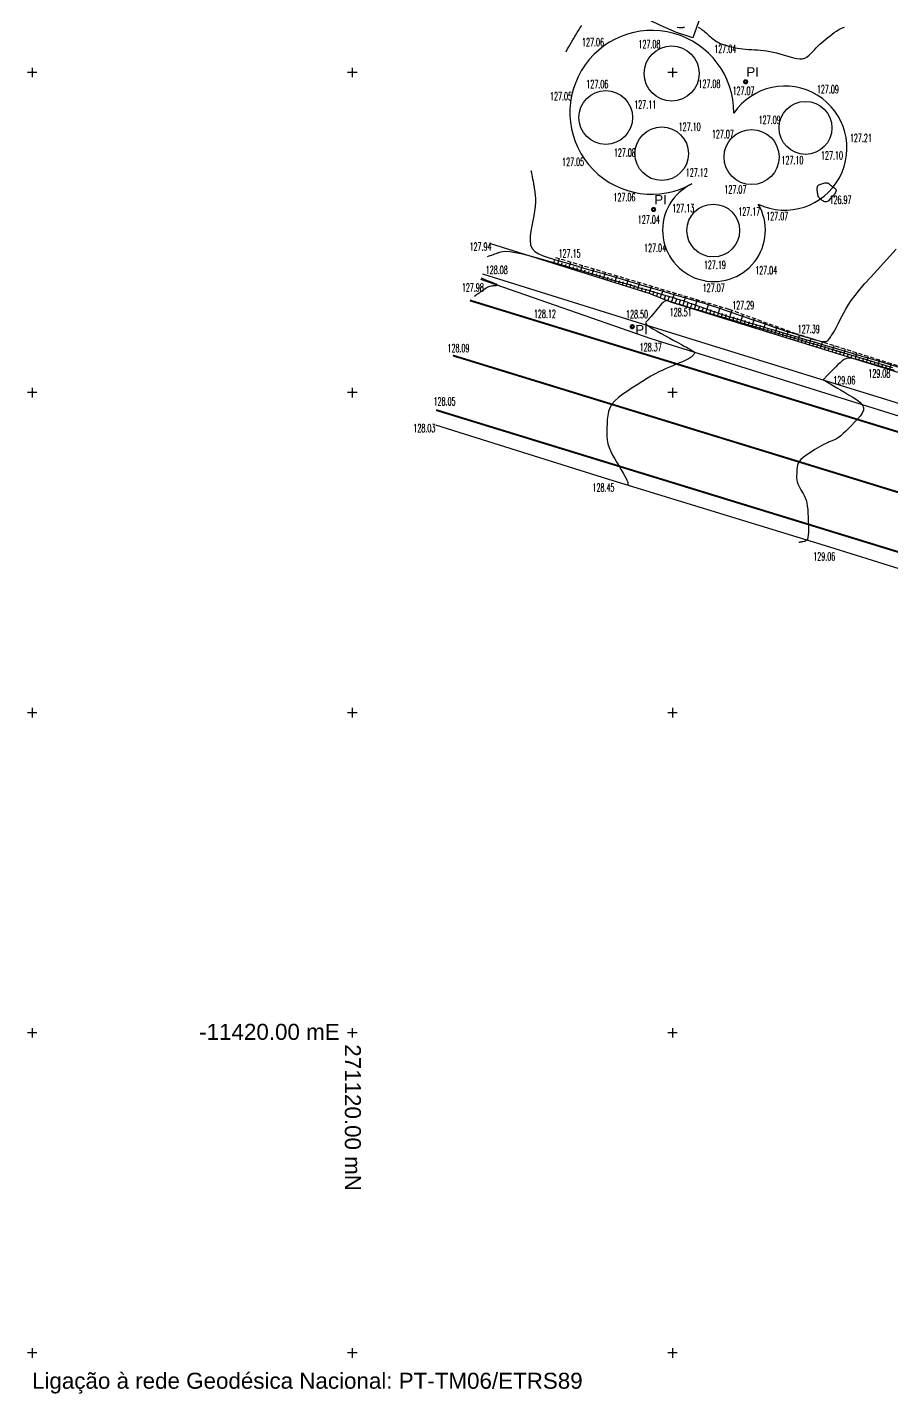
# Model space of a CAD drawing. Header units: metres. Extents: x -11440 to -11260, y 271097 to 271240.
# Drawn here: x -11440.3 to -11386.3, y 271097.5 to 271182.8 of the extents above; entities that cross this region are included whole.
import ezdxf
from ezdxf.enums import TextEntityAlignment as Align

# ---------------------------------------------------------------- set-up
doc = ezdxf.new("R2010")
doc.units = ezdxf.units.M
doc.header["$LTSCALE"] = 0.04
doc.linetypes.add('HIDDEN', pattern=[9.525, 6.35, -3.175])
for name, color, linetype in [('A-cotas', 223, 'Continuous'), ('CV', 40, 'Continuous'), ('CVD', 9, 'Continuous'), ('I-poste_ilumi', 4, 'Continuous'), ('leg-txtcinza', 250, 'Continuous'), ('P-Diversos', 67, 'Continuous'), ('P-Estrada', 251, 'Continuous'), ('P-Passadiço', 1, 'Continuous'), ('P-Passeio', 1, 'Continuous'), ('P-Pavimento', 173, 'Continuous'), ('P-Talude_Base', 126, 'HIDDEN'), ('P-Talude_Trama', 126, 'Continuous'), ('pla-rede_geodesica', 4, 'Continuous'), ('T-SinHorizontal', 254, 'Continuous')]:
    doc.layers.add(name, color=color, linetype=linetype)
doc.styles.add('ARIAL', font='arial.ttf')
doc.styles.add('COTAS', font='romans.shx', dxfattribs={"width": 0.6, "height": 0.6})

# ---------------------------------------------------------------- blocks, each defined once
blk = doc.blocks.new('Pi')
at = {"layer": 'I-poste_ilumi', "const_width": 0.188}
blk.add_lwpolyline([(-0.068, 0, 1), (0.068, 0, 1)], format="xyb", close=True, dxfattribs=at)
at = {"layer": 'leg-txtcinza', "style": 'ARIAL'}
blk.add_text('PI', height=0.6, dxfattribs=at).set_placement((0.044, 0.314))

msp = doc.modelspace()

# ---------------------------------------------------------------- linework, layer by layer
at = {"layer": 'CV', "linetype": 'Continuous'}
for points in [[(-11406.651, 271181.3, 127), (-11406.551, 271181.472, 127), (-11406.48, 271181.594, 127), (-11406.395, 271181.74, 127), (-11406.305, 271181.895, 127), (-11406.22, 271182.041, 127), (-11406.149, 271182.162, 127), (-11406.149, 271182.162, 127), (-11406.1, 271182.248, 127), (-11406.064, 271182.308, 127), (-11406.034, 271182.361, 127), (-11405.998, 271182.422, 127), (-11405.948, 271182.507, 127), (-11405.948, 271182.507, 127), (-11405.877, 271182.629, 127), (-11405.783, 271182.78, 127), (-11405.672, 271182.946, 127)], [(-11399.702, 271182.841, 127), (-11399.61, 271182.821, 127), (-11399.522, 271182.807, 127), (-11399.439, 271182.802, 127), (-11399.439, 271182.802, 127), (-11399.363, 271182.808, 127), (-11399.292, 271182.822, 127), (-11399.226, 271182.844, 127)], [(-11398.394, 271182.837, 127), (-11398.36, 271182.814, 127), (-11398.324, 271182.791, 127), (-11398.287, 271182.767, 127), (-11398.287, 271182.767, 127), (-11398.25, 271182.743, 127), (-11398.21, 271182.717, 127), (-11398.166, 271182.686, 127), (-11398.114, 271182.648, 127), (-11398.054, 271182.6, 127), (-11398.054, 271182.6, 127), (-11397.984, 271182.541, 127), (-11397.904, 271182.473, 127), (-11397.818, 271182.398, 127), (-11397.727, 271182.319, 127), (-11397.634, 271182.237, 127), (-11397.634, 271182.237, 127), (-11397.54, 271182.155, 127), (-11397.445, 271182.074, 127), (-11397.346, 271181.998, 127), (-11397.243, 271181.927, 127), (-11397.132, 271181.864, 127), (-11397.132, 271181.864, 127), (-11397.014, 271181.809, 127), (-11396.89, 271181.762, 127), (-11396.76, 271181.721, 127), (-11396.627, 271181.683, 127), (-11396.493, 271181.647, 127), (-11396.493, 271181.647, 127), (-11396.358, 271181.612, 127), (-11396.221, 271181.577, 127), (-11396.079, 271181.545, 127), (-11395.932, 271181.515, 127), (-11395.776, 271181.49, 127), (-11395.776, 271181.49, 127), (-11395.61, 271181.469, 127), (-11395.436, 271181.453, 127), (-11395.255, 271181.439, 127), (-11395.071, 271181.427, 127), (-11394.884, 271181.417, 127), (-11394.884, 271181.417, 127), (-11394.697, 271181.406, 127), (-11394.509, 271181.392, 127), (-11394.318, 271181.375, 127), (-11394.124, 271181.351, 127), (-11393.926, 271181.318, 127), (-11393.926, 271181.318, 127), (-11393.722, 271181.275, 127), (-11393.514, 271181.222, 127), (-11393.302, 271181.164, 127), (-11393.088, 271181.101, 127), (-11392.873, 271181.035, 127), (-11392.873, 271181.035, 127), (-11392.658, 271180.971, 127), (-11392.447, 271180.914, 127), (-11392.245, 271180.871, 127), (-11392.056, 271180.851, 127), (-11391.884, 271180.861, 127), (-11391.884, 271180.861, 127), (-11391.731, 271180.904, 127), (-11391.596, 271180.978, 127), (-11391.473, 271181.073, 127), (-11391.358, 271181.184, 127), (-11391.248, 271181.301, 127), (-11391.248, 271181.301, 127), (-11391.138, 271181.42, 127), (-11391.028, 271181.538, 127), (-11390.915, 271181.655, 127), (-11390.8, 271181.769, 127), (-11390.68, 271181.88, 127), (-11390.68, 271181.88, 127), (-11390.556, 271181.987, 127), (-11390.428, 271182.092, 127), (-11390.297, 271182.194, 127), (-11390.163, 271182.294, 127), (-11390.029, 271182.394, 127), (-11390.029, 271182.394, 127), (-11389.894, 271182.493, 127), (-11389.754, 271182.589, 127), (-11389.605, 271182.68, 127), (-11389.441, 271182.761, 127), (-11389.258, 271182.831, 127)], [(-11389.82, 271172.525, 127), (-11389.826, 271172.512, 127), (-11389.83, 271172.504, 127), (-11389.835, 271172.493, 127), (-11389.84, 271172.482, 127), (-11389.845, 271172.471, 127), (-11389.85, 271172.463, 127), (-11389.85, 271172.463, 127), (-11389.853, 271172.457, 127), (-11389.855, 271172.452, 127), (-11389.856, 271172.448, 127), (-11389.859, 271172.444, 127), (-11389.862, 271172.438, 127), (-11389.862, 271172.438, 127), (-11389.866, 271172.429, 127), (-11389.873, 271172.416, 127), (-11389.885, 271172.398, 127), (-11389.902, 271172.374, 127), (-11389.926, 271172.344, 127), (-11389.926, 271172.344, 127), (-11389.958, 271172.306, 127), (-11389.997, 271172.262, 127), (-11390.041, 271172.213, 127), (-11390.088, 271172.161, 127), (-11390.137, 271172.108, 127), (-11390.137, 271172.108, 127), (-11390.186, 271172.055, 127), (-11390.235, 271172.005, 127), (-11390.284, 271171.963, 127), (-11390.334, 271171.931, 127), (-11390.385, 271171.913, 127), (-11390.385, 271171.913, 127), (-11390.435, 271171.911, 127), (-11390.487, 271171.924, 127), (-11390.539, 271171.947, 127), (-11390.591, 271171.977, 127), (-11390.643, 271172.011, 127), (-11390.643, 271172.011, 127), (-11390.695, 271172.045, 127), (-11390.745, 271172.081, 127), (-11390.791, 271172.121, 127), (-11390.833, 271172.166, 127), (-11390.867, 271172.217, 127), (-11390.867, 271172.217, 127), (-11390.894, 271172.276, 127), (-11390.914, 271172.341, 127), (-11390.928, 271172.412, 127), (-11390.939, 271172.486, 127), (-11390.949, 271172.562, 127), (-11390.949, 271172.562, 127), (-11390.957, 271172.637, 127), (-11390.963, 271172.71, 127), (-11390.963, 271172.779, 127), (-11390.954, 271172.842, 127), (-11390.934, 271172.895, 127), (-11390.934, 271172.895, 127), (-11390.9, 271172.938, 127), (-11390.855, 271172.972, 127), (-11390.801, 271173, 127), (-11390.741, 271173.023, 127), (-11390.678, 271173.043, 127), (-11390.678, 271173.043, 127), (-11390.615, 271173.064, 127), (-11390.553, 271173.082, 127), (-11390.495, 271173.097, 127), (-11390.44, 271173.107, 127), (-11390.391, 271173.11, 127), (-11390.391, 271173.11, 127), (-11390.348, 271173.105, 127), (-11390.31, 271173.093, 127), (-11390.277, 271173.076, 127), (-11390.247, 271173.056, 127), (-11390.218, 271173.034, 127), (-11390.218, 271173.034, 127), (-11390.189, 271173.012, 127), (-11390.161, 271172.99, 127), (-11390.133, 271172.969, 127), (-11390.108, 271172.949, 127), (-11390.084, 271172.93, 127), (-11390.084, 271172.93, 127), (-11390.063, 271172.914, 127), (-11390.043, 271172.899, 127), (-11390.025, 271172.885, 127), (-11390.009, 271172.872, 127), (-11389.992, 271172.86, 127), (-11389.992, 271172.86, 127), (-11389.976, 271172.847, 127), (-11389.959, 271172.834, 127), (-11389.94, 271172.82, 127), (-11389.92, 271172.805, 127), (-11389.897, 271172.787, 127), (-11389.897, 271172.787, 127), (-11389.872, 271172.767, 127), (-11389.845, 271172.745, 127), (-11389.821, 271172.721, 127), (-11389.801, 271172.696, 127), (-11389.787, 271172.669, 127), (-11389.787, 271172.669, 127), (-11389.782, 271172.642, 127), (-11389.784, 271172.614, 127), (-11389.791, 271172.589, 127), (-11389.8, 271172.567, 127), (-11389.808, 271172.549, 127), (-11389.808, 271172.549, 127), (-11389.814, 271172.537, 127), (-11389.817, 271172.53, 127), (-11389.819, 271172.526, 127)], [(-11411.564, 271168.497, 128), (-11411.456, 271168.536, 128), (-11411.38, 271168.563, 128), (-11411.288, 271168.596, 128), (-11411.192, 271168.631, 128), (-11411.1, 271168.663, 128), (-11411.024, 271168.691, 128), (-11411.024, 271168.691, 128), (-11410.97, 271168.71, 128), (-11410.932, 271168.724, 128), (-11410.899, 271168.735, 128), (-11410.861, 271168.749, 128), (-11410.807, 271168.768, 128), (-11410.807, 271168.768, 128), (-11410.727, 271168.794, 128), (-11410.604, 271168.818, 128), (-11410.422, 271168.828, 128), (-11410.164, 271168.812, 128), (-11409.814, 271168.759, 128), (-11409.814, 271168.759, 128), (-11409.363, 271168.661, 128), (-11408.824, 271168.524, 128), (-11408.22, 271168.357, 128), (-11407.573, 271168.172, 128), (-11406.904, 271167.976, 128), (-11406.904, 271167.976, 128), (-11406.233, 271167.779, 128), (-11405.573, 271167.586, 128), (-11404.935, 271167.398, 128), (-11404.328, 271167.22, 128), (-11403.763, 271167.055, 128), (-11403.763, 271167.055, 128), (-11403.248, 271166.904, 128), (-11402.776, 271166.766, 128), (-11402.336, 271166.637, 128), (-11401.916, 271166.514, 128), (-11401.508, 271166.394, 128), (-11401.508, 271166.394, 128), (-11401.103, 271166.276, 128), (-11400.711, 271166.16, 128), (-11400.344, 271166.052, 128), (-11400.014, 271165.954, 128), (-11399.735, 271165.869, 128), (-11399.735, 271165.869, 128), (-11399.514, 271165.8, 128), (-11399.342, 271165.745, 128), (-11399.209, 271165.7, 128), (-11399.1, 271165.662, 128), (-11399.004, 271165.627, 128), (-11399.004, 271165.627, 128), (-11398.909, 271165.593, 128), (-11398.811, 271165.557, 128), (-11398.703, 271165.518, 128), (-11398.583, 271165.475, 128), (-11398.446, 271165.427, 128), (-11398.446, 271165.427, 128), (-11398.29, 271165.371, 128), (-11398.117, 271165.311, 128), (-11397.931, 271165.246, 128), (-11397.736, 271165.178, 128), (-11397.538, 271165.109, 128), (-11397.538, 271165.109, 128), (-11397.336, 271165.039, 128), (-11397.118, 271164.964, 128), (-11396.868, 271164.881, 128), (-11396.57, 271164.785, 128), (-11396.209, 271164.672, 128), (-11396.209, 271164.672, 128), (-11395.772, 271164.539, 128), (-11395.272, 271164.388, 128), (-11394.724, 271164.225, 128), (-11394.144, 271164.053, 128), (-11393.547, 271163.877, 128), (-11393.547, 271163.877, 128), (-11392.949, 271163.7, 128), (-11392.35, 271163.523, 128), (-11391.752, 271163.346, 128), (-11391.155, 271163.17, 128), (-11390.559, 271162.993, 128), (-11390.559, 271162.993, 128), (-11389.964, 271162.816, 128), (-11389.371, 271162.639, 128), (-11388.778, 271162.463, 128), (-11388.185, 271162.286, 128), (-11387.593, 271162.11, 128), (-11387.593, 271162.11, 128), (-11387.003, 271161.934, 128), (-11386.42, 271161.76, 128), (-11385.854, 271161.591, 128)], [(-11412.366, 271166.035, 128), (-11412.29, 271166.088, 128), (-11412.237, 271166.126, 128), (-11412.173, 271166.171, 128), (-11412.106, 271166.219, 128), (-11412.042, 271166.264, 128), (-11411.989, 271166.301, 128), (-11411.989, 271166.301, 128), (-11411.952, 271166.327, 128), (-11411.925, 271166.346, 128), (-11411.902, 271166.362, 128), (-11411.876, 271166.381, 128), (-11411.838, 271166.407, 128), (-11411.838, 271166.407, 128), (-11411.785, 271166.445, 128), (-11411.718, 271166.49, 128), (-11411.642, 271166.538, 128), (-11411.562, 271166.584, 128), (-11411.483, 271166.623, 128), (-11411.483, 271166.623, 128), (-11411.407, 271166.65, 128), (-11411.336, 271166.668, 128), (-11411.268, 271166.679, 128), (-11411.201, 271166.685, 128), (-11411.136, 271166.689, 128), (-11411.136, 271166.689, 128), (-11411.072, 271166.692, 128), (-11411.015, 271166.697, 128), (-11410.972, 271166.705, 128), (-11410.951, 271166.719, 128), (-11410.959, 271166.738, 128), (-11410.959, 271166.738, 128), (-11411, 271166.766, 128), (-11411.07, 271166.8, 128), (-11411.161, 271166.84, 128), (-11411.267, 271166.882, 128), (-11411.379, 271166.926, 128), (-11411.379, 271166.926, 128), (-11411.493, 271166.971, 128), (-11411.601, 271167.013, 128), (-11411.701, 271167.052, 128), (-11411.787, 271167.085, 128), (-11411.854, 271167.112, 128), (-11411.854, 271167.112, 128), (-11411.9, 271167.13, 128), (-11411.929, 271167.141, 128), (-11411.943, 271167.147, 128)], [(-11386.235, 271161.554, 128.5), (-11386.529, 271161.641, 128.5), (-11386.835, 271161.732, 128.5), (-11387.149, 271161.826, 128.5), (-11387.467, 271161.921, 128.5), (-11387.467, 271161.921, 128.5), (-11387.79, 271162.017, 128.5), (-11388.145, 271162.123, 128.5), (-11388.56, 271162.247, 128.5), (-11389.069, 271162.397, 128.5), (-11389.7, 271162.584, 128.5), (-11389.7, 271162.584, 128.5), (-11390.475, 271162.814, 128.5), (-11391.373, 271163.079, 128.5), (-11392.364, 271163.372, 128.5), (-11393.416, 271163.683, 128.5), (-11394.499, 271164.003, 128.5), (-11394.499, 271164.003, 128.5), (-11395.58, 271164.322, 128.5), (-11396.617, 271164.629, 128.5), (-11397.568, 271164.91, 128.5), (-11398.389, 271165.152, 128.5), (-11399.037, 271165.344, 128.5), (-11399.037, 271165.344, 128.5), (-11399.482, 271165.476, 128.5), (-11399.755, 271165.556, 128.5), (-11399.897, 271165.599, 128.5), (-11399.953, 271165.616, 128.5), (-11399.966, 271165.62, 128.5), (-11399.966, 271165.62, 128.5), (-11399.972, 271165.622, 128.5), (-11399.979, 271165.624, 128.5), (-11399.99, 271165.628, 128.5), (-11400.006, 271165.634, 128.5), (-11400.028, 271165.642, 128.5), (-11400.028, 271165.642, 128.5), (-11400.059, 271165.653, 128.5), (-11400.096, 271165.667, 128.5), (-11400.138, 271165.682, 128.5), (-11400.184, 271165.699, 128.5), (-11400.231, 271165.716, 128.5), (-11400.231, 271165.716, 128.5), (-11400.279, 271165.732, 128.5), (-11400.329, 271165.743, 128.5), (-11400.383, 271165.743, 128.5), (-11400.444, 271165.726, 128.5), (-11400.513, 271165.688, 128.5), (-11400.513, 271165.688, 128.5), (-11400.592, 271165.623, 128.5), (-11400.679, 271165.537, 128.5), (-11400.773, 271165.434, 128.5), (-11400.871, 271165.32, 128.5), (-11400.971, 271165.2, 128.5), (-11400.971, 271165.2, 128.5), (-11401.07, 271165.08, 128.5), (-11401.168, 271164.964, 128.5), (-11401.259, 271164.854, 128.5), (-11401.343, 271164.755, 128.5), (-11401.415, 271164.671, 128.5), (-11401.415, 271164.671, 128.5), (-11401.475, 271164.602, 128.5), (-11401.524, 271164.548, 128.5), (-11401.565, 271164.505, 128.5), (-11401.6, 271164.468, 128.5), (-11401.633, 271164.435, 128.5), (-11401.633, 271164.435, 128.5), (-11401.663, 271164.402, 128.5), (-11401.681, 271164.364, 128.5), (-11401.675, 271164.318, 128.5), (-11401.632, 271164.257, 128.5), (-11401.541, 271164.178, 128.5), (-11401.541, 271164.178, 128.5), (-11401.393, 271164.079, 128.5), (-11401.197, 271163.961, 128.5), (-11400.964, 271163.829, 128.5), (-11400.707, 271163.688, 128.5), (-11400.438, 271163.543, 128.5), (-11400.438, 271163.543, 128.5), (-11400.169, 271163.397, 128.5), (-11399.908, 271163.257, 128.5), (-11399.665, 271163.125, 128.5), (-11399.448, 271163.007, 128.5), (-11399.265, 271162.908, 128.5), (-11399.265, 271162.908, 128.5), (-11399.124, 271162.83, 128.5), (-11399.017, 271162.77, 128.5), (-11398.937, 271162.725, 128.5), (-11398.874, 271162.688, 128.5), (-11398.82, 271162.656, 128.5), (-11398.82, 271162.656, 128.5), (-11398.767, 271162.625, 128.5), (-11398.719, 271162.593, 128.5), (-11398.678, 271162.561, 128.5), (-11398.647, 271162.528, 128.5), (-11398.631, 271162.493, 128.5), (-11398.631, 271162.493, 128.5), (-11398.632, 271162.457, 128.5), (-11398.648, 271162.42, 128.5), (-11398.674, 271162.382, 128.5), (-11398.708, 271162.343, 128.5), (-11398.745, 271162.304, 128.5), (-11398.745, 271162.304, 128.5), (-11398.784, 271162.264, 128.5), (-11398.829, 271162.223, 128.5), (-11398.889, 271162.178, 128.5), (-11398.969, 271162.127, 128.5), (-11399.076, 271162.069, 128.5), (-11399.076, 271162.069, 128.5), (-11399.215, 271162.003, 128.5), (-11399.381, 271161.929, 128.5), (-11399.567, 271161.85, 128.5), (-11399.767, 271161.767, 128.5), (-11399.974, 271161.682, 128.5), (-11399.974, 271161.682, 128.5), (-11400.183, 271161.596, 128.5), (-11400.395, 271161.506, 128.5), (-11400.615, 271161.407, 128.5), (-11400.846, 271161.295, 128.5), (-11401.092, 271161.166, 128.5), (-11401.092, 271161.166, 128.5), (-11401.355, 271161.017, 128.5), (-11401.633, 271160.851, 128.5), (-11401.922, 271160.672, 128.5), (-11402.218, 271160.484, 128.5), (-11402.518, 271160.292, 128.5), (-11402.518, 271160.292, 128.5), (-11402.817, 271160.099, 128.5), (-11403.105, 271159.903, 128.5), (-11403.369, 271159.703, 128.5), (-11403.599, 271159.495, 128.5), (-11403.783, 271159.277, 128.5), (-11403.783, 271159.277, 128.5), (-11403.914, 271159.049, 128.5), (-11403.998, 271158.81, 128.5), (-11404.048, 271158.564, 128.5), (-11404.076, 271158.313, 128.5), (-11404.091, 271158.06, 128.5), (-11404.091, 271158.06, 128.5), (-11404.104, 271157.807, 128.5), (-11404.111, 271157.554, 128.5), (-11404.106, 271157.303, 128.5), (-11404.082, 271157.055, 128.5), (-11404.035, 271156.809, 128.5), (-11404.035, 271156.809, 128.5), (-11403.959, 271156.568, 128.5), (-11403.859, 271156.33, 128.5), (-11403.741, 271156.094, 128.5), (-11403.611, 271155.86, 128.5), (-11403.475, 271155.627, 128.5), (-11403.475, 271155.627, 128.5), (-11403.338, 271155.395, 128.5), (-11403.207, 271155.171, 128.5), (-11403.087, 271154.965, 128.5), (-11402.984, 271154.783, 128.5), (-11402.902, 271154.635, 128.5), (-11402.902, 271154.635, 128.5), (-11402.846, 271154.526, 128.5), (-11402.811, 271154.45, 128.5), (-11402.793, 271154.4, 128.5), (-11402.786, 271154.366, 128.5), (-11402.785, 271154.341, 128.5), (-11402.785, 271154.341, 128.5), (-11402.784, 271154.317, 128.5), (-11402.783, 271154.294, 128.5), (-11402.783, 271154.273, 128.5), (-11402.784, 271154.255, 128.5), (-11402.786, 271154.24, 128.5), (-11402.786, 271154.24, 128.5), (-11402.79, 271154.23, 128.5), (-11402.794, 271154.223, 128.5), (-11402.799, 271154.219, 128.5), (-11402.805, 271154.217, 128.5), (-11402.811, 271154.216, 128.5), (-11402.811, 271154.216, 128.5), (-11402.817, 271154.215, 128.5), (-11402.823, 271154.213, 128.5), (-11402.828, 271154.212, 128.5), (-11402.833, 271154.212, 128.5), (-11402.837, 271154.211, 128.5), (-11402.837, 271154.211, 128.5), (-11402.839, 271154.211, 128.5), (-11402.841, 271154.21, 128.5), (-11402.841, 271154.21, 128.5)], [(-11386.127, 271161.372, 129), (-11386.489, 271161.479, 129), (-11386.721, 271161.548, 129), (-11386.855, 271161.588, 129), (-11386.924, 271161.609, 129), (-11386.961, 271161.619, 129), (-11386.961, 271161.619, 129), (-11386.992, 271161.629, 129), (-11387.023, 271161.638, 129), (-11387.056, 271161.648, 129), (-11387.09, 271161.658, 129), (-11387.127, 271161.669, 129), (-11387.127, 271161.669, 129), (-11387.166, 271161.68, 129), (-11387.208, 271161.693, 129), (-11387.251, 271161.705, 129), (-11387.295, 271161.719, 129), (-11387.34, 271161.732, 129), (-11387.34, 271161.732, 129), (-11387.385, 271161.746, 129), (-11387.436, 271161.761, 129), (-11387.495, 271161.778, 129), (-11387.568, 271161.8, 129), (-11387.659, 271161.827, 129), (-11387.659, 271161.827, 129), (-11387.772, 271161.86, 129), (-11387.903, 271161.899, 129), (-11388.047, 271161.942, 129), (-11388.201, 271161.987, 129), (-11388.359, 271162.034, 129), (-11388.359, 271162.034, 129), (-11388.518, 271162.08, 129), (-11388.676, 271162.118, 129), (-11388.831, 271162.143, 129), (-11388.982, 271162.146, 129), (-11389.128, 271162.121, 129), (-11389.128, 271162.121, 129), (-11389.269, 271162.063, 129), (-11389.404, 271161.977, 129), (-11389.536, 271161.869, 129), (-11389.665, 271161.747, 129), (-11389.792, 271161.618, 129), (-11389.792, 271161.618, 129), (-11389.919, 271161.489, 129), (-11390.041, 271161.364, 129), (-11390.155, 271161.248, 129), (-11390.255, 271161.146, 129), (-11390.338, 271161.062, 129), (-11390.338, 271161.062, 129), (-11390.399, 271161, 129), (-11390.443, 271160.955, 129), (-11390.474, 271160.924, 129), (-11390.496, 271160.902, 129), (-11390.513, 271160.884, 129), (-11390.513, 271160.884, 129), (-11390.529, 271160.867, 129), (-11390.544, 271160.851, 129), (-11390.554, 271160.834, 129), (-11390.559, 271160.817, 129), (-11390.557, 271160.801, 129), (-11390.557, 271160.801, 129), (-11390.546, 271160.784, 129), (-11390.527, 271160.768, 129), (-11390.502, 271160.752, 129), (-11390.474, 271160.735, 129), (-11390.444, 271160.719, 129), (-11390.444, 271160.719, 129), (-11390.412, 271160.702, 129), (-11390.371, 271160.679, 129), (-11390.312, 271160.645, 129), (-11390.225, 271160.595, 129), (-11390.102, 271160.523, 129), (-11390.102, 271160.523, 129), (-11389.936, 271160.426, 129), (-11389.734, 271160.306, 129), (-11389.503, 271160.17, 129), (-11389.255, 271160.023, 129), (-11388.998, 271159.871, 129), (-11388.998, 271159.871, 129), (-11388.742, 271159.718, 129), (-11388.503, 271159.563, 129), (-11388.301, 271159.405, 129), (-11388.151, 271159.242, 129), (-11388.073, 271159.073, 129), (-11388.073, 271159.073, 129), (-11388.078, 271158.896, 129), (-11388.154, 271158.713, 129), (-11388.283, 271158.526, 129), (-11388.448, 271158.335, 129), (-11388.631, 271158.143, 129), (-11388.631, 271158.143, 129), (-11388.816, 271157.952, 129), (-11388.998, 271157.766, 129), (-11389.173, 271157.592, 129), (-11389.34, 271157.437, 129), (-11389.494, 271157.304, 129), (-11389.494, 271157.304, 129), (-11389.633, 271157.2, 129), (-11389.761, 271157.119, 129), (-11389.879, 271157.056, 129), (-11389.99, 271157.005, 129), (-11390.099, 271156.959, 129), (-11390.099, 271156.959, 129), (-11390.207, 271156.915, 129), (-11390.318, 271156.868, 129), (-11390.432, 271156.817, 129), (-11390.552, 271156.758, 129), (-11390.68, 271156.691, 129), (-11390.68, 271156.691, 129), (-11390.817, 271156.614, 129), (-11390.961, 271156.528, 129), (-11391.111, 271156.435, 129), (-11391.265, 271156.337, 129), (-11391.421, 271156.237, 129), (-11391.421, 271156.237, 129), (-11391.576, 271156.137, 129), (-11391.726, 271156.035, 129), (-11391.863, 271155.931, 129), (-11391.983, 271155.823, 129), (-11392.078, 271155.71, 129), (-11392.078, 271155.71, 129), (-11392.146, 271155.591, 129), (-11392.19, 271155.467, 129), (-11392.216, 271155.339, 129), (-11392.23, 271155.209, 129), (-11392.239, 271155.077, 129), (-11392.239, 271155.077, 129), (-11392.245, 271154.946, 129), (-11392.249, 271154.814, 129), (-11392.246, 271154.684, 129), (-11392.234, 271154.555, 129), (-11392.209, 271154.427, 129), (-11392.209, 271154.427, 129), (-11392.17, 271154.302, 129), (-11392.118, 271154.178, 129), (-11392.057, 271154.056, 129), (-11391.989, 271153.934, 129), (-11391.918, 271153.813, 129), (-11391.918, 271153.813, 129), (-11391.847, 271153.691, 129), (-11391.779, 271153.564, 129), (-11391.716, 271153.427, 129), (-11391.66, 271153.275, 129), (-11391.614, 271153.103, 129), (-11391.614, 271153.103, 129), (-11391.58, 271152.908, 129), (-11391.557, 271152.693, 129), (-11391.541, 271152.463, 129), (-11391.529, 271152.223, 129), (-11391.521, 271151.979, 129), (-11391.521, 271151.979, 129), (-11391.513, 271151.735, 129), (-11391.508, 271151.5, 129), (-11391.509, 271151.284, 129), (-11391.519, 271151.096, 129), (-11391.539, 271150.946, 129), (-11391.539, 271150.946, 129), (-11391.573, 271150.839, 129), (-11391.619, 271150.77, 129), (-11391.672, 271150.729, 129), (-11391.732, 271150.707, 129), (-11391.794, 271150.694, 129), (-11391.794, 271150.694, 129), (-11391.857, 271150.682, 129), (-11391.917, 271150.671, 129), (-11391.971, 271150.661, 129), (-11392.019, 271150.653, 129), (-11392.056, 271150.646, 129), (-11392.056, 271150.646, 129), (-11392.082, 271150.641, 129), (-11392.097, 271150.639, 129), (-11392.105, 271150.637, 129)]]:
    msp.add_polyline3d(points, dxfattribs=at)
at = {"layer": 'CVD', "linetype": 'Continuous'}
msp.add_polyline3d([(-11408.842, 271173.879, 127.5), (-11408.812, 271173.722, 127.5), (-11408.791, 271173.612, 127.5), (-11408.766, 271173.479, 127.5), (-11408.739, 271173.338, 127.5), (-11408.714, 271173.205, 127.5), (-11408.693, 271173.095, 127.5), (-11408.693, 271173.095, 127.5), (-11408.678, 271173.017, 127.5), (-11408.668, 271172.962, 127.5), (-11408.659, 271172.915, 127.5), (-11408.648, 271172.859, 127.5), (-11408.633, 271172.782, 127.5), (-11408.633, 271172.782, 127.5), (-11408.613, 271172.669, 127.5), (-11408.59, 271172.521, 127.5), (-11408.571, 271172.341, 127.5), (-11408.561, 271172.13, 127.5), (-11408.565, 271171.89, 127.5), (-11408.565, 271171.89, 127.5), (-11408.586, 271171.625, 127.5), (-11408.623, 271171.34, 127.5), (-11408.672, 271171.039, 127.5), (-11408.728, 271170.727, 127.5), (-11408.788, 271170.41, 127.5), (-11408.788, 271170.41, 127.5), (-11408.846, 271170.094, 127.5), (-11408.889, 271169.787, 127.5), (-11408.9, 271169.498, 127.5), (-11408.863, 271169.234, 127.5), (-11408.764, 271169.006, 127.5), (-11408.764, 271169.006, 127.5), (-11408.591, 271168.819, 127.5), (-11408.355, 271168.667, 127.5), (-11408.072, 271168.542, 127.5), (-11407.758, 271168.434, 127.5), (-11407.427, 271168.335, 127.5), (-11407.427, 271168.335, 127.5), (-11407.091, 271168.236, 127.5), (-11406.734, 271168.131, 127.5), (-11406.337, 271168.015, 127.5), (-11405.879, 271167.881, 127.5), (-11405.339, 271167.722, 127.5), (-11405.339, 271167.722, 127.5), (-11404.704, 271167.537, 127.5), (-11403.988, 271167.327, 127.5), (-11403.211, 271167.099, 127.5), (-11402.394, 271166.86, 127.5), (-11401.556, 271166.614, 127.5), (-11401.556, 271166.614, 127.5), (-11400.72, 271166.37, 127.5), (-11399.917, 271166.134, 127.5), (-11399.179, 271165.918, 127.5), (-11398.538, 271165.73, 127.5), (-11398.028, 271165.579, 127.5), (-11398.028, 271165.579, 127.5), (-11397.669, 271165.473, 127.5), (-11397.441, 271165.405, 127.5), (-11397.311, 271165.365, 127.5), (-11397.245, 271165.344, 127.5), (-11397.212, 271165.332, 127.5), (-11397.212, 271165.332, 127.5), (-11397.182, 271165.322, 127.5), (-11397.138, 271165.306, 127.5), (-11397.064, 271165.28, 127.5), (-11396.947, 271165.238, 127.5), (-11396.77, 271165.177, 127.5), (-11396.77, 271165.177, 127.5), (-11396.526, 271165.091, 127.5), (-11396.223, 271164.986, 127.5), (-11395.876, 271164.865, 127.5), (-11395.5, 271164.734, 127.5), (-11395.11, 271164.598, 127.5), (-11395.11, 271164.598, 127.5), (-11394.718, 271164.462, 127.5), (-11394.338, 271164.329, 127.5), (-11393.981, 271164.206, 127.5), (-11393.658, 271164.095, 127.5), (-11393.38, 271164, 127.5), (-11393.38, 271164, 127.5), (-11393.155, 271163.925, 127.5), (-11392.976, 271163.867, 127.5), (-11392.83, 271163.822, 127.5), (-11392.708, 271163.784, 127.5), (-11392.596, 271163.751, 127.5), (-11392.596, 271163.751, 127.5), (-11392.486, 271163.719, 127.5), (-11392.374, 271163.686, 127.5), (-11392.258, 271163.651, 127.5), (-11392.135, 271163.615, 127.5), (-11392.004, 271163.576, 127.5), (-11392.004, 271163.576, 127.5), (-11391.863, 271163.534, 127.5), (-11391.714, 271163.49, 127.5), (-11391.558, 271163.443, 127.5), (-11391.398, 271163.395, 127.5), (-11391.236, 271163.347, 127.5), (-11391.236, 271163.347, 127.5), (-11391.074, 271163.299, 127.5), (-11390.918, 271163.255, 127.5), (-11390.77, 271163.219, 127.5), (-11390.638, 271163.195, 127.5), (-11390.525, 271163.187, 127.5), (-11390.525, 271163.187, 127.5), (-11390.435, 271163.197, 127.5), (-11390.364, 271163.223, 127.5), (-11390.307, 271163.261, 127.5), (-11390.261, 271163.306, 127.5), (-11390.219, 271163.356, 127.5), (-11390.219, 271163.356, 127.5), (-11390.178, 271163.407, 127.5), (-11390.133, 271163.466, 127.5), (-11390.082, 271163.539, 127.5), (-11390.022, 271163.633, 127.5), (-11389.95, 271163.755, 127.5), (-11389.95, 271163.755, 127.5), (-11389.864, 271163.911, 127.5), (-11389.765, 271164.095, 127.5), (-11389.658, 271164.301, 127.5), (-11389.544, 271164.52, 127.5), (-11389.427, 271164.747, 127.5), (-11389.427, 271164.747, 127.5), (-11389.307, 271164.976, 127.5), (-11389.176, 271165.214, 127.5), (-11389.023, 271165.469, 127.5), (-11388.834, 271165.75, 127.5), (-11388.601, 271166.065, 127.5), (-11388.601, 271166.065, 127.5), (-11388.313, 271166.419, 127.5), (-11387.98, 271166.808, 127.5), (-11387.613, 271167.222, 127.5), (-11387.223, 271167.653, 127.5), (-11386.821, 271168.093, 127.5), (-11386.821, 271168.093, 127.5), (-11386.419, 271168.534, 127.5), (-11386.028, 271168.968, 127.5)], dxfattribs=at)
at = {"layer": 'I-poste_ilumi', "const_width": 0.188}
msp.add_lwpolyline([(-11402.583, 271164.117, 1), (-11402.447, 271164.117, 1)], format="xyb", close=True, dxfattribs=at)
at = {"layer": 'P-Diversos'}
for centre, radius in [((-11400.052, 271179.938), 1.719), ((-11404.174, 271177.188), 1.678), ((-11391.692, 271176.538), 1.653), ((-11400.674, 271174.926), 1.672), ((-11395.062, 271174.717), 1.72), ((-11397.453, 271170.127), 1.647)]:
    msp.add_circle(centre, radius, dxfattribs=at)
at = {"layer": 'P-Estrada'}
for points in [[(-11282.072, 271126.574), (-11299.136, 271131.814), (-11318.808, 271137.925), (-11337.896, 271143.799), (-11353.676, 271148.593), (-11372.171, 271154.31), (-11385.467, 271158.406), (-11401.334, 271163.369), (-11411.974, 271167.067)], [(-11414.804, 271157.993), (-11404.001, 271154.596), (-11390.192, 271150.355), (-11376.535, 271146.1), (-11365.204, 271142.694), (-11339.903, 271134.932), (-11316.541, 271127.746), (-11297.876, 271121.976), (-11280.836, 271116.754)]]:
    msp.add_lwpolyline(points, dxfattribs=at)
at = {"layer": 'P-Passadiço'}
for points in [[(-11282.503, 271129.472), (-11292.639, 271132.548), (-11307.021, 271137.041), (-11319.955, 271140.993), (-11329.901, 271144.034), (-11345.797, 271148.906), (-11362.892, 271154.148), (-11377.179, 271158.544), (-11387.319, 271161.701), (-11400.034, 271165.634), (-11401.463, 271166.188), (-11411.339, 271169.3)], [(-11411.869, 271167.412), (-11401.883, 271164.301), (-11389.185, 271160.363), (-11374.768, 271155.9), (-11360.496, 271151.471), (-11344.72, 271146.684), (-11330.272, 271142.229), (-11315.85, 271137.794), (-11304.586, 271134.325), (-11293.158, 271130.794), (-11282.179, 271127.426)]]:
    msp.add_lwpolyline(points, dxfattribs=at)
at = {"layer": 'P-Passeio'}
msp.add_lwpolyline([(-11398.276, 271183.456), (-11398.722, 271182.166), (-11399.757, 271182.494), (-11400.745, 271182.927), (-11403.454, 271184.258), (-11407.287, 271186.397), (-11412.55, 271189.416)], dxfattribs=at)
at = {"layer": 'P-Pavimento'}
msp.add_lwpolyline([(-11396.173, 271177.467, 3.716549), (-11398.786, 271173.045, 2.578057), (-11394.648, 271171.781, 2.171712)], format="xyb", close=True, dxfattribs=at)
at = {"layer": 'P-Talude_Base'}
msp.add_lwpolyline([(-11407.317, 271168.446), (-11396.474, 271165.211), (-11392.383, 271163.723), (-11384.266, 271161.162), (-11380.676, 271160.19)], dxfattribs=at)
at = {"layer": 'P-Talude_Trama'}
for points in [[(-11407.423, 271168.066), (-11407.363, 271168.254)], [(-11407.184, 271167.991), (-11407.065, 271168.371)], [(-11406.946, 271167.916), (-11406.885, 271168.107)], [(-11406.707, 271167.841), (-11406.646, 271168.034)], [(-11406.469, 271167.765), (-11406.346, 271168.156)], [(-11406.231, 271167.69), (-11406.168, 271167.888)], [(-11405.992, 271167.615), (-11405.929, 271167.814)], [(-11405.754, 271167.54), (-11405.627, 271167.942)], [(-11405.515, 271167.465), (-11405.451, 271167.668)], [(-11405.277, 271167.39), (-11405.212, 271167.594)], [(-11405.038, 271167.315), (-11404.908, 271167.727)], [(-11404.8, 271167.239), (-11404.734, 271167.448)], [(-11404.561, 271167.164), (-11404.495, 271167.374)], [(-11404.323, 271167.089), (-11404.189, 271167.513)], [(-11404.085, 271167.014), (-11404.017, 271167.228)], [(-11403.846, 271166.939), (-11403.778, 271167.154)], [(-11403.608, 271166.864), (-11403.471, 271167.298)], [(-11403.369, 271166.789), (-11403.3, 271167.008)], [(-11402.892, 271166.638), (-11402.752, 271167.084)], [(-11403.131, 271166.714), (-11403.061, 271166.935)], [(-11402.654, 271166.563), (-11402.583, 271166.788)], [(-11402.415, 271166.488), (-11402.344, 271166.715)], [(-11402.177, 271166.413), (-11402.033, 271166.87)], [(-11401.939, 271166.338), (-11401.868, 271166.563)], [(-11401.7, 271166.263), (-11401.629, 271166.489)], [(-11401.462, 271166.188), (-11401.284, 271166.646)], [(-11401.229, 271166.097), (-11401.136, 271166.335)], [(-11400.996, 271166.007), (-11400.9, 271166.253)], [(-11400.762, 271165.916), (-11400.563, 271166.431)], [(-11400.063, 271165.645), (-11399.846, 271166.205)], [(-11400.529, 271165.826), (-11400.427, 271166.089)], [(-11400.296, 271165.736), (-11400.188, 271166.015)], [(-11399.825, 271165.569), (-11399.736, 271165.856)], [(-11399.586, 271165.495), (-11399.498, 271165.782)], [(-11399.347, 271165.422), (-11399.17, 271165.995)], [(-11399.109, 271165.348), (-11399.02, 271165.634)], [(-11398.87, 271165.274), (-11398.781, 271165.56)], [(-11398.631, 271165.2), (-11398.454, 271165.773)], [(-11398.392, 271165.126), (-11398.303, 271165.413)], [(-11398.153, 271165.052), (-11398.065, 271165.339)], [(-11397.914, 271164.978), (-11397.737, 271165.552)], [(-11397.198, 271164.757), (-11397.021, 271165.33)], [(-11397.676, 271164.904), (-11397.587, 271165.191)], [(-11397.437, 271164.831), (-11397.348, 271165.117)], [(-11396.959, 271164.683), (-11396.87, 271164.969)], [(-11396.72, 271164.609), (-11396.632, 271164.896)], [(-11396.481, 271164.535), (-11396.304, 271165.108)], [(-11396.242, 271164.461), (-11396.154, 271164.748)], [(-11396.004, 271164.387), (-11395.915, 271164.674)], [(-11395.765, 271164.313), (-11395.588, 271164.887)], [(-11395.526, 271164.24), (-11395.437, 271164.526)], [(-11395.287, 271164.166), (-11395.199, 271164.452)], [(-11395.048, 271164.092), (-11394.881, 271164.632)], [(-11394.809, 271164.018), (-11394.727, 271164.285)], [(-11394.571, 271163.944), (-11394.489, 271164.207)], [(-11394.332, 271163.87), (-11394.176, 271164.375)], [(-11394.093, 271163.796), (-11394.014, 271164.053)], [(-11393.854, 271163.722), (-11393.776, 271163.976)], [(-11393.615, 271163.649), (-11393.47, 271164.118)], [(-11393.376, 271163.575), (-11393.3, 271163.822)], [(-11393.138, 271163.501), (-11393.062, 271163.744)], [(-11392.899, 271163.427), (-11392.764, 271163.862)], [(-11392.66, 271163.353), (-11392.587, 271163.59)], [(-11392.182, 271163.205), (-11392.054, 271163.619)], [(-11392.421, 271163.279), (-11392.349, 271163.513)], [(-11391.943, 271163.131), (-11391.873, 271163.359)], [(-11391.705, 271163.058), (-11391.635, 271163.281)], [(-11391.466, 271162.984), (-11391.339, 271163.394)], [(-11391.227, 271162.91), (-11391.16, 271163.127)], [(-11390.988, 271162.836), (-11390.922, 271163.05)], [(-11390.749, 271162.762), (-11390.624, 271163.168)], [(-11390.51, 271162.688), (-11390.446, 271162.896)], [(-11390.272, 271162.614), (-11390.208, 271162.819)], [(-11390.033, 271162.54), (-11389.908, 271162.942)], [(-11389.316, 271162.319), (-11389.193, 271162.717)], [(-11389.794, 271162.467), (-11389.732, 271162.667)], [(-11389.555, 271162.393), (-11389.493, 271162.592)], [(-11389.077, 271162.245), (-11389.016, 271162.443)], [(-11388.839, 271162.171), (-11388.778, 271162.368)], [(-11388.6, 271162.097), (-11388.478, 271162.491)], [(-11388.361, 271162.023), (-11388.3, 271162.219)], [(-11388.122, 271161.949), (-11388.062, 271162.144)], [(-11387.883, 271161.876), (-11387.763, 271162.265)], [(-11387.644, 271161.802), (-11387.584, 271161.995)], [(-11387.406, 271161.728), (-11387.346, 271161.92)], [(-11387.167, 271161.654), (-11387.047, 271162.039)], [(-11386.928, 271161.579), (-11386.869, 271161.771)], [(-11386.689, 271161.505), (-11386.63, 271161.696)], [(-11386.451, 271161.431), (-11386.331, 271161.814)]]:
    msp.add_lwpolyline(points, dxfattribs=at)
at = {"layer": 'pla-rede_geodesica'}
for points in [[(-11439.7, 271180), (-11440.3, 271180)], [(-11440, 271180.3), (-11440, 271179.7)], [(-11419.7, 271180), (-11420.3, 271180)], [(-11420, 271180.3), (-11420, 271179.7)], [(-11399.7, 271180), (-11400.3, 271180)], [(-11400, 271180.3), (-11400, 271179.7)], [(-11440, 271160.3), (-11440, 271159.7)], [(-11420, 271160.3), (-11420, 271159.7)], [(-11400, 271160.3), (-11400, 271159.7)], [(-11439.7, 271160), (-11440.3, 271160)], [(-11419.7, 271160), (-11420.3, 271160)], [(-11399.7, 271160), (-11400.3, 271160)], [(-11439.7, 271140), (-11440.3, 271140)], [(-11440, 271140.3), (-11440, 271139.7)], [(-11419.7, 271140), (-11420.3, 271140)], [(-11420, 271140.3), (-11420, 271139.7)], [(-11399.7, 271140), (-11400.3, 271140)], [(-11400, 271140.3), (-11400, 271139.7)], [(-11439.7, 271120), (-11440.3, 271120)], [(-11440, 271120.3), (-11440, 271119.7)], [(-11419.7, 271120), (-11420.3, 271120)], [(-11420, 271120.3), (-11420, 271119.7)], [(-11399.7, 271120), (-11400.3, 271120)], [(-11400, 271120.3), (-11400, 271119.7)], [(-11439.7, 271100), (-11440.3, 271100)], [(-11440, 271100.3), (-11440, 271099.7)], [(-11419.7, 271100), (-11420.3, 271100)], [(-11420, 271100.3), (-11420, 271099.7)], [(-11399.7, 271100), (-11400.3, 271100)], [(-11400, 271100.3), (-11400, 271099.7)]]:
    msp.add_lwpolyline(points, dxfattribs=at)
at = {"layer": 'T-SinHorizontal', "const_width": 0.12}
for points in [[(-11412.658, 271165.76), (-11281.949, 271125.599)], [(-11414.763, 271158.91), (-11280.968, 271117.802)]]:
    msp.add_lwpolyline(points, dxfattribs=at)
at = {"layer": 'T-SinHorizontal', "linetype": 'HIDDEN', "ltscale": 11, "const_width": 0.12}
msp.add_lwpolyline([(-11413.716, 271162.318), (-11358.057, 271145.217)], dxfattribs=at)

# ---------------------------------------------------------------- block references
for p in [(-11395.435, 271179.418), (-11401.183, 271171.439)]:
    msp.add_blockref('Pi', p)

# ---------------------------------------------------------------- texts
at = {"layer": 'A-cotas', "style": 'COTAS', "width": 0.5}
for s, p in [(' 127.06', (-11405.851, 271181.645)), (' 127.08', (-11402.328, 271181.522)), (' 127.04', (-11397.596, 271181.223)), (' 127.06', (-11405.586, 271179.026)), (' 127.08', (-11398.582, 271179.047)), (' 127.07', (-11396.455, 271178.611)), (' 127.09', (-11391.187, 271178.702)), (' 127.05', (-11407.85, 271178.265)), (' 127.11', (-11402.592, 271177.746)), (' 127.09', (-11394.82, 271176.787)), (' 127.10', (-11399.818, 271176.362)), (' 127.07', (-11397.743, 271175.901)), (' 127.21', (-11389.123, 271175.659)), (' 127.05', (-11407.096, 271174.169)), (' 127.08', (-11403.867, 271174.743)), (' 127.10', (-11393.399, 271174.278)), (' 127.10', (-11390.926, 271174.568)), (' 127.12', (-11399.373, 271173.511)), (' 127.07', (-11396.96, 271172.448)), (' 127.06', (-11403.892, 271171.953)), (' 126.97', (-11390.395, 271171.798)), (' 127.13', (-11400.217, 271171.272)), (' 127.17', (-11396.095, 271171.059)), (' 127.07', (-11394.346, 271170.779)), (' 127.04', (-11402.369, 271170.562)), (' 127.94', (-11412.881, 271168.87)), (' 127.15', (-11407.317, 271168.446)), (' 127.04', (-11401.974, 271168.786)), (' 128.08', (-11411.869, 271167.412)), (' 127.19', (-11398.245, 271167.728)), (' 127.04', (-11395.037, 271167.392)), (' 127.98', (-11413.359, 271166.32)), (' 127.07', (-11398.315, 271166.29)), (' 128.51', (-11400.375, 271164.774)), (' 127.29', (-11396.474, 271165.211)), (' 128.12', (-11408.858, 271164.671)), (' 128.50', (-11403.102, 271164.641)), (' 127.39', (-11392.383, 271163.723)), (' 128.09', (-11414.259, 271162.532)), (' 128.37', (-11402.249, 271162.585)), (' 129.06', (-11390.16, 271160.52)), (' 129.08', (-11387.966, 271160.946)), (' 128.05', (-11415.125, 271159.204)), (' 128.03', (-11416.386, 271157.531)), (' 128.45', (-11405.204, 271153.817)), (' 129.06', (-11391.412, 271149.515))]:
    msp.add_text(s, height=0.5, dxfattribs=at).set_placement(p)
at = {"layer": 'leg-txtcinza', "style": 'ARIAL'}
msp.add_text('PI', height=0.6, dxfattribs=at).set_placement((-11402.329, 271163.633))
at = {"layer": 'pla-rede_geodesica', "style": 'ARIAL'}
msp.add_text('-11420.00 mE', height=1, dxfattribs=at).set_placement((-11420.792, 271120.061), align=Align.MIDDLE_RIGHT)
msp.add_text('271120.00 mN', height=1, rotation=270, dxfattribs=at).set_placement((-11419.967, 271110.12), align=Align.MIDDLE_RIGHT)
msp.add_text('Ligação à rede Geodésica Nacional: PT-TM06/ETRS89', height=1, dxfattribs=at).set_placement((-11440.008, 271098.262), align=Align.MIDDLE_LEFT)

doc.saveas('drawing.dxf')
